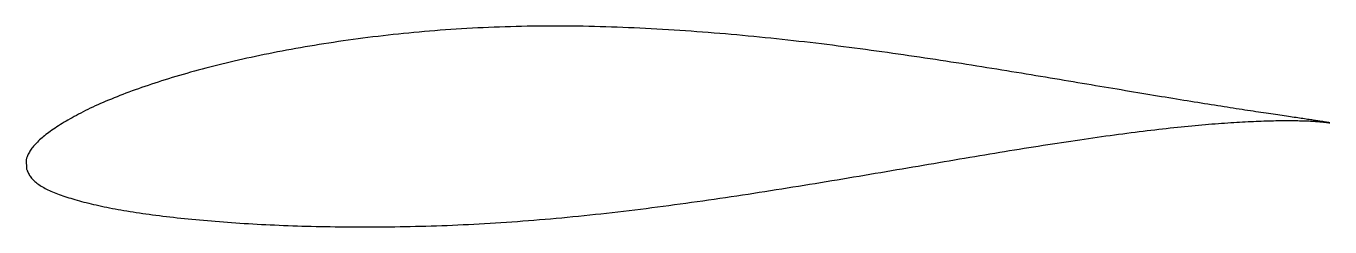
# Model space of a CAD drawing. Header units: metres. Extents: x -18.6 to 37.7, y -3.2 to 5.5.
import ezdxf

# ---------------------------------------------------------------- set-up
doc = ezdxf.new("R2010")
doc.units = ezdxf.units.M

msp = doc.modelspace()

# ---------------------------------------------------------------- linework, layer by layer
msp.add_lwpolyline([(37.734, 1.32), (37.733, 1.32), (37.73, 1.321), (37.724, 1.323), (37.717, 1.324), (37.707, 1.327), (37.695, 1.329), (37.681, 1.332), (37.665, 1.335), (37.647, 1.338), (37.626, 1.342), (37.603, 1.346), (37.579, 1.351), (37.552, 1.355), (37.523, 1.36), (37.491, 1.365), (37.458, 1.371), (37.422, 1.376), (37.385, 1.382), (37.345, 1.389), (37.303, 1.395), (37.259, 1.402), (37.213, 1.409), (37.165, 1.416), (37.114, 1.424), (37.062, 1.432), (37.007, 1.44), (36.951, 1.448), (36.892, 1.457), (36.831, 1.466), (36.768, 1.475), (36.703, 1.485), (36.636, 1.495), (36.567, 1.505), (36.495, 1.515), (36.422, 1.526), (36.347, 1.537), (36.269, 1.548), (36.19, 1.56), (36.108, 1.572), (36.025, 1.584), (35.939, 1.596), (35.851, 1.609), (35.762, 1.622), (35.67, 1.636), (35.576, 1.65), (35.481, 1.664), (35.383, 1.678), (35.284, 1.693), (35.182, 1.708), (35.078, 1.723), (34.973, 1.739), (34.865, 1.755), (34.756, 1.771), (34.645, 1.788), (34.531, 1.805), (34.416, 1.823), (34.299, 1.84), (34.18, 1.859), (34.059, 1.877), (33.937, 1.896), (33.812, 1.915), (33.686, 1.935), (33.557, 1.955), (33.427, 1.975), (33.295, 1.995), (33.161, 2.016), (33.026, 2.038), (32.888, 2.06), (32.749, 2.082), (32.608, 2.104), (32.465, 2.127), (32.32, 2.15), (32.174, 2.174), (32.026, 2.197), (31.876, 2.222), (31.725, 2.246), (31.572, 2.271), (31.417, 2.296), (31.26, 2.322), (31.102, 2.347), (30.942, 2.374), (30.781, 2.4), (30.617, 2.427), (30.453, 2.454), (30.286, 2.482), (30.118, 2.51), (29.949, 2.538), (29.778, 2.566), (29.605, 2.595), (29.431, 2.624), (29.255, 2.653), (29.078, 2.683), (28.899, 2.712), (28.719, 2.743), (28.537, 2.773), (28.354, 2.804), (28.169, 2.835), (27.983, 2.866), (27.795, 2.897), (27.606, 2.929), (27.416, 2.961), (27.225, 2.993), (27.031, 3.026), (26.837, 3.058), (26.641, 3.091), (26.444, 3.124), (26.246, 3.158), (26.047, 3.191), (25.846, 3.225), (25.644, 3.258), (25.44, 3.292), (25.236, 3.326), (25.03, 3.361), (24.823, 3.395), (24.615, 3.429), (24.406, 3.464), (24.195, 3.498), (23.984, 3.533), (23.771, 3.568), (23.557, 3.602), (23.342, 3.637), (23.126, 3.672), (22.909, 3.707), (22.692, 3.742), (22.473, 3.777), (22.253, 3.812), (22.032, 3.847), (21.81, 3.881), (21.587, 3.916), (21.363, 3.951), (21.139, 3.985), (20.913, 4.02), (20.687, 4.054), (20.459, 4.089), (20.231, 4.123), (20.002, 4.157), (19.773, 4.191), (19.542, 4.224), (19.311, 4.258), (19.079, 4.291), (18.846, 4.325), (18.613, 4.357), (18.379, 4.39), (18.144, 4.423), (17.908, 4.455), (17.672, 4.487), (17.436, 4.519), (17.198, 4.55), (16.96, 4.581), (16.722, 4.612), (16.483, 4.642), (16.243, 4.673), (16.003, 4.702), (15.763, 4.731), (15.522, 4.76), (15.28, 4.789), (15.039, 4.817), (14.796, 4.845), (14.554, 4.872), (14.311, 4.899), (14.067, 4.926), (13.823, 4.952), (13.579, 4.977), (13.335, 5.002), (13.09, 5.027), (12.845, 5.051), (12.6, 5.074), (12.355, 5.097), (12.109, 5.12), (11.863, 5.142), (11.618, 5.164), (11.371, 5.185), (11.125, 5.205), (10.879, 5.225), (10.632, 5.244), (10.386, 5.262), (10.139, 5.28), (9.893, 5.298), (9.646, 5.315), (9.4, 5.331), (9.153, 5.346), (8.906, 5.361), (8.66, 5.375), (8.414, 5.388), (8.167, 5.401), (7.921, 5.413), (7.675, 5.425), (7.429, 5.435), (7.183, 5.445), (6.938, 5.454), (6.693, 5.462), (6.448, 5.47), (6.203, 5.477), (5.958, 5.483), (5.714, 5.489), (5.47, 5.493), (5.226, 5.497), (4.983, 5.5), (4.74, 5.502), (4.498, 5.503), (4.256, 5.504), (4.014, 5.503), (3.773, 5.502), (3.532, 5.501), (3.291, 5.498), (3.052, 5.494), (2.812, 5.489), (2.573, 5.484), (2.335, 5.478), (2.098, 5.471), (1.86, 5.463), (1.624, 5.454), (1.388, 5.445), (1.153, 5.434), (0.918, 5.423), (0.684, 5.411), (0.451, 5.398), (0.219, 5.384), (-0.013, 5.37), (-0.244, 5.355), (-0.475, 5.338), (-0.704, 5.321), (-0.933, 5.304), (-1.161, 5.285), (-1.388, 5.266), (-1.614, 5.246), (-1.839, 5.225), (-2.064, 5.203), (-2.287, 5.181), (-2.51, 5.158), (-2.731, 5.134), (-2.952, 5.11), (-3.172, 5.085), (-3.391, 5.059), (-3.609, 5.033), (-3.825, 5.006), (-4.041, 4.978), (-4.256, 4.95), (-4.47, 4.921), (-4.682, 4.892), (-4.894, 4.862), (-5.104, 4.831), (-5.313, 4.8), (-5.521, 4.768), (-5.728, 4.736), (-5.934, 4.704), (-6.139, 4.67), (-6.342, 4.636), (-6.544, 4.602), (-6.745, 4.567), (-6.945, 4.532), (-7.143, 4.496), (-7.341, 4.46), (-7.536, 4.423), (-7.731, 4.386), (-7.924, 4.348), (-8.116, 4.31), (-8.307, 4.271), (-8.496, 4.232), (-8.684, 4.192), (-8.87, 4.152), (-9.055, 4.112), (-9.238, 4.071), (-9.421, 4.03), (-9.601, 3.988), (-9.78, 3.946), (-9.958, 3.904), (-10.134, 3.861), (-10.309, 3.818), (-10.482, 3.774), (-10.654, 3.73), (-10.824, 3.686), (-10.993, 3.642), (-11.16, 3.597), (-11.325, 3.552), (-11.489, 3.507), (-11.651, 3.461), (-11.812, 3.415), (-11.971, 3.369), (-12.128, 3.322), (-12.284, 3.276), (-12.438, 3.229), (-12.59, 3.182), (-12.741, 3.135), (-12.89, 3.087), (-13.037, 3.039), (-13.183, 2.991), (-13.327, 2.943), (-13.469, 2.895), (-13.609, 2.846), (-13.747, 2.798), (-13.884, 2.749), (-14.019, 2.7), (-14.152, 2.651), (-14.284, 2.602), (-14.413, 2.552), (-14.541, 2.503), (-14.667, 2.453), (-14.791, 2.404), (-14.913, 2.354), (-15.034, 2.304), (-15.152, 2.254), (-15.269, 2.204), (-15.383, 2.153), (-15.496, 2.103), (-15.607, 2.053), (-15.716, 2.002), (-15.823, 1.952), (-15.928, 1.901), (-16.031, 1.851), (-16.133, 1.8), (-16.232, 1.749), (-16.329, 1.699), (-16.424, 1.648), (-16.518, 1.597), (-16.609, 1.547), (-16.699, 1.497), (-16.786, 1.446), (-16.872, 1.397), (-16.955, 1.347), (-17.036, 1.297), (-17.116, 1.248), (-17.193, 1.199), (-17.268, 1.15), (-17.342, 1.101), (-17.413, 1.053), (-17.482, 1.005), (-17.549, 0.957), (-17.615, 0.91), (-17.678, 0.863), (-17.739, 0.816), (-17.798, 0.769), (-17.854, 0.723), (-17.909, 0.677), (-17.962, 0.631), (-18.013, 0.585), (-18.061, 0.54), (-18.107, 0.495), (-18.152, 0.449), (-18.194, 0.405), (-18.234, 0.36), (-18.272, 0.316), (-18.308, 0.272), (-18.342, 0.228), (-18.373, 0.185), (-18.403, 0.142), (-18.43, 0.099), (-18.456, 0.058), (-18.479, 0.017), (-18.5, -0.024), (-18.519, -0.063), (-18.536, -0.101), (-18.551, -0.138), (-18.564, -0.172), (-18.574, -0.205), (-18.583, -0.234), (-18.589, -0.259), (-18.594, -0.278), (-18.597, -0.29), (-18.585, -0.65), (-18.584, -0.653), (-18.581, -0.661), (-18.575, -0.675), (-18.567, -0.695), (-18.556, -0.723), (-18.543, -0.755), (-18.528, -0.791), (-18.511, -0.828), (-18.491, -0.866), (-18.469, -0.905), (-18.445, -0.944), (-18.419, -0.982), (-18.391, -1.021), (-18.361, -1.059), (-18.329, -1.096), (-18.294, -1.133), (-18.258, -1.17), (-18.219, -1.206), (-18.178, -1.242), (-18.135, -1.276), (-18.09, -1.311), (-18.043, -1.345), (-17.994, -1.378), (-17.943, -1.411), (-17.889, -1.443), (-17.834, -1.475), (-17.776, -1.506), (-17.717, -1.537), (-17.655, -1.568), (-17.592, -1.598), (-17.526, -1.627), (-17.458, -1.656), (-17.388, -1.685), (-17.316, -1.714), (-17.242, -1.742), (-17.166, -1.77), (-17.088, -1.798), (-17.008, -1.826), (-16.926, -1.853), (-16.842, -1.881), (-16.756, -1.908), (-16.668, -1.935), (-16.578, -1.963), (-16.486, -1.99), (-16.392, -2.016), (-16.295, -2.043), (-16.197, -2.069), (-16.097, -2.096), (-15.995, -2.122), (-15.891, -2.148), (-15.786, -2.173), (-15.678, -2.199), (-15.568, -2.224), (-15.457, -2.249), (-15.343, -2.273), (-15.228, -2.298), (-15.11, -2.322), (-14.991, -2.345), (-14.87, -2.369), (-14.747, -2.392), (-14.623, -2.414), (-14.496, -2.437), (-14.367, -2.459), (-14.237, -2.481), (-14.105, -2.502), (-13.971, -2.523), (-13.836, -2.544), (-13.698, -2.565), (-13.559, -2.585), (-13.418, -2.605), (-13.276, -2.625), (-13.131, -2.644), (-12.985, -2.663), (-12.837, -2.682), (-12.687, -2.701), (-12.536, -2.719), (-12.383, -2.737), (-12.229, -2.755), (-12.072, -2.772), (-11.914, -2.789), (-11.755, -2.806), (-11.594, -2.822), (-11.431, -2.838), (-11.266, -2.854), (-11.101, -2.87), (-10.933, -2.885), (-10.764, -2.9), (-10.593, -2.914), (-10.421, -2.928), (-10.247, -2.942), (-10.072, -2.955), (-9.895, -2.969), (-9.717, -2.981), (-9.538, -2.993), (-9.357, -3.006), (-9.174, -3.017), (-8.99, -3.029), (-8.805, -3.039), (-8.618, -3.05), (-8.43, -3.06), (-8.24, -3.07), (-8.049, -3.079), (-7.857, -3.087), (-7.664, -3.096), (-7.469, -3.104), (-7.273, -3.111), (-7.075, -3.119), (-6.877, -3.125), (-6.677, -3.132), (-6.476, -3.137), (-6.273, -3.143), (-6.07, -3.148), (-5.865, -3.152), (-5.659, -3.156), (-5.452, -3.16), (-5.244, -3.163), (-5.035, -3.165), (-4.824, -3.167), (-4.613, -3.169), (-4.4, -3.17), (-4.187, -3.171), (-3.972, -3.171), (-3.756, -3.171), (-3.539, -3.17), (-3.322, -3.169), (-3.103, -3.168), (-2.883, -3.166), (-2.663, -3.163), (-2.441, -3.16), (-2.219, -3.156), (-1.996, -3.151), (-1.772, -3.146), (-1.546, -3.141), (-1.321, -3.135), (-1.094, -3.128), (-0.867, -3.121), (-0.638, -3.113), (-0.409, -3.104), (-0.18, -3.095), (0.051, -3.085), (0.282, -3.074), (0.514, -3.063), (0.747, -3.051), (0.98, -3.039), (1.214, -3.026), (1.448, -3.012), (1.683, -2.998), (1.919, -2.982), (2.155, -2.966), (2.392, -2.95), (2.629, -2.933), (2.867, -2.915), (3.106, -2.897), (3.344, -2.878), (3.584, -2.858), (3.823, -2.837), (4.064, -2.816), (4.304, -2.795), (4.545, -2.772), (4.786, -2.749), (5.028, -2.726), (5.27, -2.702), (5.512, -2.677), (5.755, -2.652), (5.998, -2.626), (6.241, -2.599), (6.484, -2.572), (6.728, -2.545), (6.972, -2.516), (7.216, -2.488), (7.46, -2.459), (7.704, -2.429), (7.949, -2.399), (8.193, -2.369), (8.438, -2.338), (8.683, -2.306), (8.928, -2.274), (9.172, -2.242), (9.417, -2.209), (9.662, -2.176), (9.907, -2.142), (10.152, -2.108), (10.397, -2.074), (10.641, -2.039), (10.886, -2.004), (11.13, -1.969), (11.375, -1.933), (11.619, -1.897), (11.863, -1.861), (12.107, -1.824), (12.351, -1.788), (12.594, -1.751), (12.838, -1.713), (13.081, -1.676), (13.323, -1.638), (13.566, -1.6), (13.808, -1.562), (14.05, -1.524), (14.291, -1.485), (14.533, -1.447), (14.773, -1.408), (15.014, -1.369), (15.254, -1.33), (15.493, -1.291), (15.732, -1.252), (15.971, -1.212), (16.209, -1.173), (16.446, -1.134), (16.684, -1.094), (16.92, -1.054), (17.156, -1.015), (17.392, -0.975), (17.626, -0.935), (17.861, -0.896), (18.094, -0.856), (18.327, -0.816), (18.559, -0.777), (18.791, -0.738), (19.022, -0.698), (19.252, -0.659), (19.482, -0.62), (19.71, -0.581), (19.938, -0.542), (20.165, -0.503), (20.392, -0.464), (20.617, -0.426), (20.842, -0.388), (21.066, -0.35), (21.289, -0.312), (21.511, -0.274), (21.732, -0.236), (21.953, -0.199), (22.172, -0.162), (22.39, -0.126), (22.608, -0.089), (22.824, -0.053), (23.04, -0.017), (23.254, 0.018), (23.468, 0.054), (23.68, 0.089), (23.891, 0.123), (24.102, 0.157), (24.311, 0.191), (24.519, 0.225), (24.726, 0.258), (24.932, 0.291), (25.136, 0.323), (25.34, 0.355), (25.542, 0.387), (25.743, 0.418), (25.943, 0.449), (26.141, 0.479), (26.339, 0.509), (26.535, 0.539), (26.73, 0.568), (26.923, 0.597), (27.115, 0.625), (27.306, 0.652), (27.496, 0.679), (27.684, 0.706), (27.871, 0.732), (28.057, 0.758), (28.241, 0.783), (28.423, 0.808), (28.605, 0.832), (28.784, 0.856), (28.963, 0.879), (29.14, 0.902), (29.315, 0.924), (29.489, 0.946), (29.662, 0.967), (29.833, 0.988), (30.002, 1.008), (30.17, 1.028), (30.336, 1.047), (30.501, 1.066), (30.664, 1.084), (30.826, 1.102), (30.986, 1.119), (31.144, 1.136), (31.301, 1.152), (31.456, 1.168), (31.61, 1.183), (31.761, 1.197), (31.912, 1.211), (32.06, 1.225), (32.207, 1.238), (32.352, 1.251), (32.495, 1.263), (32.637, 1.275), (32.777, 1.286), (32.915, 1.297), (33.051, 1.307), (33.186, 1.317), (33.318, 1.326), (33.449, 1.335), (33.579, 1.343), (33.706, 1.351), (33.831, 1.359), (33.955, 1.366), (34.077, 1.372), (34.197, 1.378), (34.315, 1.384), (34.431, 1.389), (34.546, 1.394), (34.658, 1.399), (34.769, 1.403), (34.878, 1.406), (34.984, 1.41), (35.089, 1.413), (35.192, 1.415), (35.293, 1.417), (35.392, 1.419), (35.489, 1.421), (35.584, 1.422), (35.677, 1.423), (35.769, 1.423), (35.858, 1.424), (35.945, 1.424), (36.03, 1.423), (36.113, 1.423), (36.194, 1.422), (36.274, 1.421), (36.351, 1.42), (36.426, 1.418), (36.499, 1.416), (36.57, 1.414), (36.639, 1.412), (36.706, 1.41), (36.77, 1.407), (36.833, 1.404), (36.894, 1.402), (36.952, 1.399), (37.009, 1.396), (37.063, 1.392), (37.116, 1.389), (37.166, 1.385), (37.214, 1.382), (37.26, 1.378), (37.304, 1.375), (37.346, 1.371), (37.385, 1.368), (37.423, 1.364), (37.458, 1.36), (37.492, 1.357), (37.523, 1.353), (37.552, 1.35), (37.579, 1.346), (37.603, 1.343), (37.626, 1.34), (37.647, 1.337), (37.665, 1.334), (37.681, 1.331), (37.695, 1.328), (37.707, 1.326), (37.717, 1.324), (37.724, 1.322), (37.73, 1.321), (37.733, 1.32), (37.734, 1.32)], close=True)

doc.saveas('drawing.dxf')
